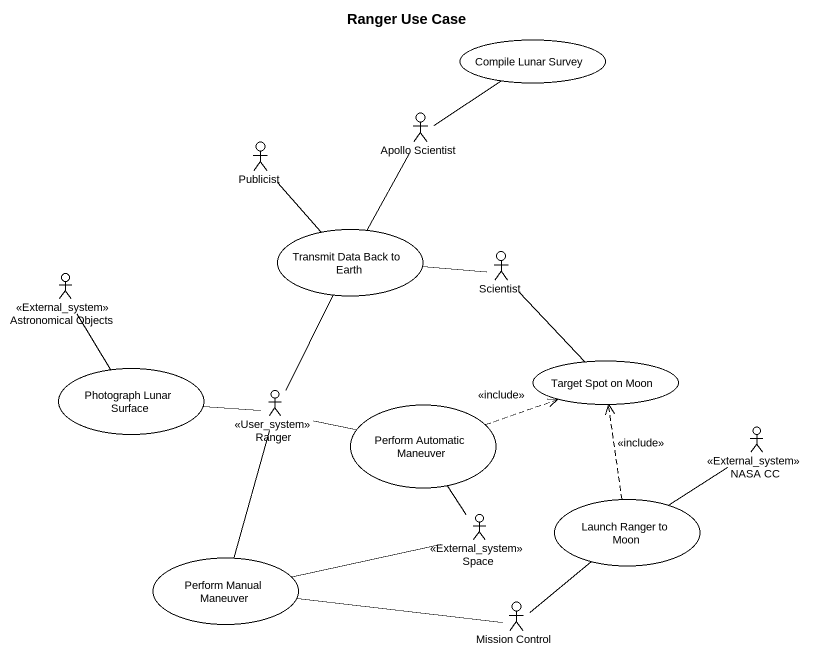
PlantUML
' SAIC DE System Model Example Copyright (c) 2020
@startuml
title Ranger Use Case
usecase "Compile Lunar Survey" as Compile_Lunar_Survey
actor Publicist
actor "Apollo Scientist" as Apollo_Scientist
usecase "Transmit Data Back to Earth" as Transmit_Data_Back_to_Earth
actor "Astronomical Objects" as Astronomical_Objects <<External_system>>
actor Scientist
usecase "Photograph Lunar Surface" as Photograph_Lunar_Surface
usecase "Target Spot on Moon" as Target_Spot_on_Moon
actor Ranger <<User_system>>
usecase "Perform Automatic Maneuver" as Perform_Automatic_Maneuver
actor "NASA CC" as NASA_CC <<External_system>>
actor Space <<External_system>>
usecase "Launch Ranger to Moon" as Launch_Ranger_to_Moon
usecase "Perform Manual Maneuver" as Perform_Manual_Maneuver
actor "Mission Control" as Mission_Control
Publicist -- Transmit_Data_Back_to_Earth
Apollo_Scientist -up- Compile_Lunar_Survey
Apollo_Scientist -- Transmit_Data_Back_to_Earth
Astronomical_Objects -- Photograph_Lunar_Surface
Scientist -left- Transmit_Data_Back_to_Earth
Scientist -- Target_Spot_on_Moon
Ranger -up- Transmit_Data_Back_to_Earth
Ranger -left- Photograph_Lunar_Surface
Perform_Automatic_Maneuver .right.> Target_Spot_on_Moon : <<include>>
Perform_Automatic_Maneuver -left- Ranger
Perform_Automatic_Maneuver -- Space
Launch_Ranger_to_Moon .up.> Target_Spot_on_Moon : <<include>>
Launch_Ranger_to_Moon -up- NASA_CC
Perform_Manual_Maneuver -up- Ranger
Perform_Manual_Maneuver -right- Space
Mission_Control -up- Launch_Ranger_to_Moon
Mission_Control -left- Perform_Manual_Maneuver
@enduml
